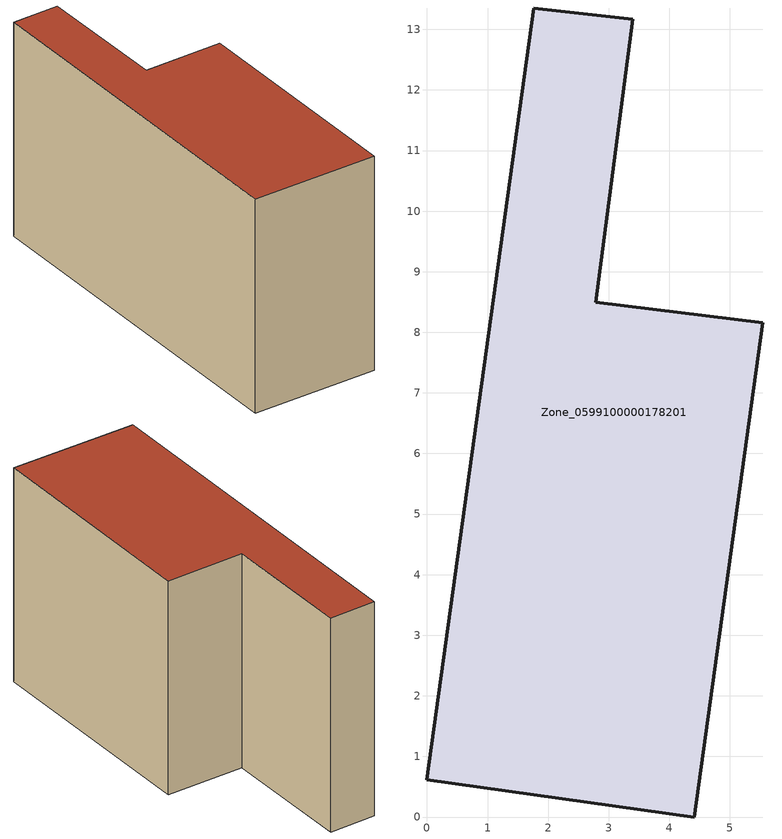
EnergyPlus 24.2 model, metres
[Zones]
Zone_0599100000178201
 floor ground (C_G): 0,0.61 1.76,13.35 3.4,13.17 2.79,8.5 5.54,8.15 4.41,0 z0
 wall outside (C_F): 2.79,8.5 3.4,13.17 1.76,13.35 0,0.61 4.41,0 5.54,8.15 2.79,8.5 z0:7.64
 roof outside (C_R): 4.41,0 5.54,8.15 2.79,8.5 3.4,13.17 1.76,13.35 0,0.61 z7.64
[BUILDING]
Pand.0599100000178201: North Axis=0; Terrain=City; Loads Convergence Tolerance Value=0.04; Temperature Convergence Tolerance Value=0.4; Solar Distribution=FullExterior; Maximum Number of Warmup Days=25; Minimum Number of Warmup Days=1
[Site:Location]
Rotterdam.The.Hague.AP_ZH_NLD Design_Conditions: Latitude=51.96; Longitude=4.45; Time Zone=1; Elevation=-4.5
[SITE:GROUNDTEMPERATURE:BUILDINGSURFACE]
18, 18, 18, 18, 18, 18, 18, 18, 18, 18, 18, 18
[MATERIAL] Thermal Absorptance=0.9; Solar Absorptance=0.7; Visible Absorptance=0.7
Name | Roughness | Thickness | Conductivity | Density | Specific Heat
G.TI.1946 | MediumSmooth | 0.15 | 1 | 540 | 1210
F.TI.1946 | Rough | 0.3 | 0.857143 | 1920 | 840
R.TI.1946 | MediumRough | 0.2 | 0.1 | 1500 | 1000
[CONSTRUCTION]
C_G: G.TI.1946
C_F: F.TI.1946
C_R: R.TI.1946
[ZONE]
Zone_0599100000178201: Type=1; Multiplier=1; Ceiling Height=Autocalculate; Volume=Autocalculate; Floor Area=autocalculate; Part of Total Floor Area=Yes
[ZONEINFILTRATION:DESIGNFLOWRATE]
Infil_Zone_0599100000178201: Zone or ZoneList or Space or SpaceList=Zone_0599100000178201; Schedule=AlwaysOn; Design Flow Rate Calculation Method=Flow/Area; Flow Rate per Floor Area=0.003; Constant Term Coefficient=1; Temperature Term Coefficient=0; Velocity Term Coefficient=0; Velocity Squared Term Coefficient=0
[HVACTEMPLATE:ZONE:IDEALLOADSAIRSYSTEM]
Zone_0599100000178201: Maximum Heating Supply Air Temperature=50; Minimum Cooling Supply Air Temperature=13; Maximum Heating Supply Air Humidity Ratio=0.0156; Minimum Cooling Supply Air Humidity Ratio=0.0077; Heating Limit=NoLimit; Cooling Limit=NoLimit; Dehumidification Control Type=ConstantSensibleHeatRatio; Cooling Sensible Heat Ratio=0.7; Dehumidification Setpoint=60; Humidification Control Type=None; Humidification Setpoint=30; Outdoor Air Method=None; Outdoor Air Flow Rate per Person=0.00944; Outdoor Air Flow Rate per Zone Floor Area=0; Outdoor Air Flow Rate per Zone=0; Demand Controlled Ventilation Type=None; Outdoor Air Economizer Type=NoEconomizer; Heat Recovery Type=None; Sensible Heat Recovery Effectiveness=0.7; Latent Heat Recovery Effectiveness=0.65
[ZONECONTROL:THERMOSTAT]
ThermostatControl_Zone_0599100000178201: Zone or ZoneList=Zone_0599100000178201; Control Type Schedule=DualSetpointControlType; Control 1=Thermostat_Zone_0599100000178201; Temperature Difference Between Cutout And Setpoint=0
[THERMOSTATSETPOINT:DUALSETPOINT]
Thermostat_Zone_0599100000178201: Heating Setpoint Temperature Schedule=HeatingSetpoint_Zone_0599100000178201; Cooling Setpoint Temperature Schedule=CoolingSetpoint_Zone_0599100000178201
[SCHEDULE:COMPACT]
HeatingSetpoint_Zone_0599100000178201: Through: 12/31, For: AllDays, Until: 24:00, 21
CoolingSetpoint_Zone_0599100000178201: Through: 12/31, For: AllDays, Until: 24:00, 24
DualSetpointControlType: Through: 12/31, For: AllDays, Until: 24:00, 4
AlwaysOn: Through: 12/31, For: AllDays, Until: 24:00, 1
